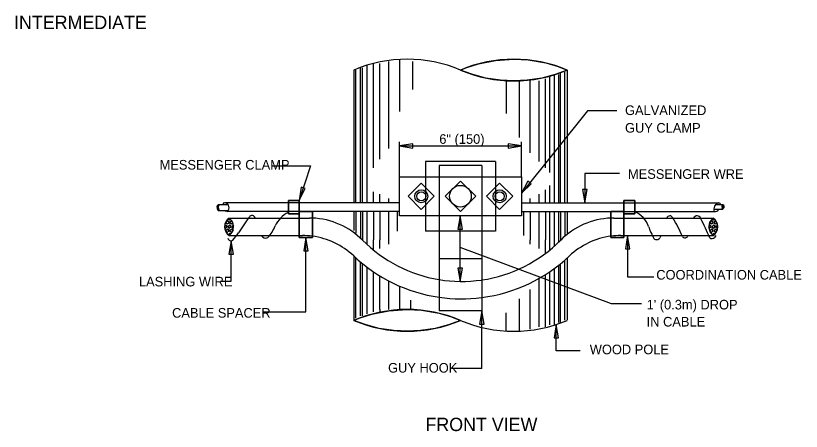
# Model space of a CAD drawing. Extents: x 1.2 to 16.3, y 0.2 to 9.9.
# Drawn here: x 7.58 to 14.94, y 6.05 to 9.94 of the extents above; entities that cross this region are included whole.
import ezdxf

# ---------------------------------------------------------------- set-up
doc = ezdxf.new("R2010")
doc.units = 0
for name, color, linetype in [('SD_P_Dimension Lines', 7, 'Continuous'), ('SD_P_Dimension Text', 7, 'Continuous'), ('SD_P_Prop Hidden Lines', 7, 'Continuous'), ('SD_P_Prop Object Lines', 7, 'Continuous'), ('SD_P_Shading', 7, 'Continuous'), ('SD_P_Subtitles', 7, 'Continuous')]:
    doc.layers.add(name, color=color, linetype=linetype)

msp = doc.modelspace()

# ---------------------------------------------------------------- linework, layer by layer
at = {"layer": 'SD_P_Dimension Lines'}
for p, q in [((12.933, 9.05), (12.314, 8.278)), ((13.209, 9.05), (12.933, 9.05)), ((11.172, 8.432), (11.172, 8.76)), ((11.297, 8.741), (11.172, 8.72)), ((11.172, 8.72), (12.314, 8.72)), ((11.172, 8.72), (11.297, 8.699)), ((11.297, 8.699), (11.297, 8.741)), ((12.314, 8.72), (12.189, 8.741)), ((12.189, 8.741), (12.189, 8.699)), ((12.189, 8.699), (12.314, 8.72)), ((12.314, 8.432), (12.314, 8.76)), ((9.974, 8.533), (10.338, 8.533)), ((10.338, 8.533), (10.233, 8.208)), ((13.235, 8.463), (12.909, 8.463)), ((12.909, 8.463), (12.909, 8.187)), ((10.249, 8.334), (10.233, 8.208)), ((10.233, 8.208), (10.289, 8.322)), ((10.289, 8.322), (10.249, 8.334)), ((12.374, 8.39), (12.314, 8.278)), ((12.314, 8.278), (12.407, 8.364)), ((12.407, 8.364), (12.374, 8.39)), ((12.888, 8.312), (12.909, 8.187)), ((12.93, 8.312), (12.888, 8.312)), ((12.909, 8.187), (12.93, 8.312)), ((11.741, 8.065), (11.72, 7.94)), ((11.762, 7.94), (11.741, 8.065)), ((11.741, 7.451), (11.741, 8.065)), ((11.72, 7.94), (11.762, 7.94)), ((13.31, 7.881), (13.289, 7.756)), ((13.31, 7.881), (13.31, 7.494)), ((13.331, 7.756), (13.31, 7.881)), ((9.595, 7.832), (9.574, 7.707)), ((9.616, 7.707), (9.595, 7.832)), ((9.595, 7.453), (9.595, 7.832)), ((10.295, 7.861), (10.274, 7.736)), ((10.295, 7.167), (10.295, 7.861)), ((10.316, 7.736), (10.295, 7.861)), ((10.274, 7.736), (10.316, 7.736)), ((13.158, 7.242), (11.741, 7.768)), ((13.289, 7.756), (13.331, 7.756)), ((9.574, 7.707), (9.616, 7.707)), ((11.72, 7.576), (11.741, 7.451)), ((11.762, 7.576), (11.72, 7.576)), ((11.741, 7.451), (11.762, 7.576)), ((9.495, 7.453), (9.595, 7.453)), ((13.31, 7.494), (13.554, 7.494)), ((13.441, 7.242), (13.158, 7.242)), ((9.888, 7.167), (10.295, 7.167)), ((11.943, 7.175), (11.922, 7.05)), ((11.943, 6.635), (11.943, 7.175)), ((11.964, 7.05), (11.943, 7.175)), ((11.922, 7.05), (11.964, 7.05)), ((12.641, 7.047), (12.62, 6.922)), ((12.641, 6.8), (12.641, 7.047)), ((12.662, 6.922), (12.641, 7.047)), ((12.62, 6.922), (12.662, 6.922)), ((12.865, 6.8), (12.641, 6.8)), ((11.943, 6.635), (11.66, 6.635))]:
    msp.add_line(p, q, dxfattribs=at)
at = {"layer": 'SD_P_Prop Hidden Lines'}
for p, q in [((11.416, 8.5752), (11.416, 7.9232)), ((12.07, 8.575), (11.416, 8.575)), ((12.07, 8.5752), (12.07, 7.9232)), ((11.5432, 8.4322), (11.5432, 8.0852)), ((11.9432, 8.4322), (11.9432, 8.0852)), ((10.2332, 8.1872), (10.1312, 8.1872)), ((13.275, 8.187), (13.377, 8.187)), ((10.2332, 8.1062), (10.1312, 8.1062)), ((13.275, 8.106), (13.377, 8.106)), ((10.233, 8.0448), (10.3277, 8.0448)), ((13.1798, 8.0448), (13.275, 8.0448)), ((10.233, 7.8808), (10.2617, 7.8808)), ((12.07, 7.923), (11.416, 7.923)), ((13.2457, 7.8808), (13.275, 7.8808))]:
    msp.add_line(p, q, dxfattribs=at)
for centre, radius, start, end in [((10.3277, 7.3448), 0.7, 87.78848, 90), ((13.1798, 7.3448), 0.7, 90, 92.19256), ((10.2617, 7.1808), 0.7, 82.25833, 90), ((13.2457, 7.1808), 0.7, 90, 97.61576), ((11.7537, 8.7596), 1.3088, 260.74501, 278.11572), ((11.7537, 8.7596), 1.4723, 261.78021, 277.31386)]:
    msp.add_arc(centre, radius, start, end, dxfattribs=at)
at = {"layer": 'SD_P_Prop Object Lines'}
for p, q in [((11.07, 9.513), (11.07, 8.697)), ((11.172, 9.534), (11.172, 9.044)), ((11.294, 9.513), (11.294, 9.248)), ((10.743, 9.432), (10.743, 8.187)), ((10.764, 8.187), (10.764, 9.432)), ((10.805, 8.187), (10.805, 9.452)), ((10.825, 8.187), (10.825, 9.452)), ((10.866, 9.473), (10.866, 8.391)), ((10.927, 8.514), (10.927, 9.493)), ((10.988, 8.595), (10.988, 9.493)), ((12.736, 9.434), (12.738, 9.43)), ((12.736, 9.43), (12.74, 9.432)), ((12.743, 9.432), (12.743, 8.187)), ((12.539, 8.514), (12.539, 9.35)), ((12.579, 9.371), (12.579, 8.473)), ((12.62, 9.391), (12.62, 8.187)), ((12.661, 9.391), (12.661, 8.187)), ((12.681, 8.187), (12.681, 9.411)), ((12.722, 8.187), (12.722, 9.411)), ((12.171, 9.33), (12.171, 9.024)), ((12.294, 9.33), (12.294, 8.799)), ((12.396, 8.657), (12.396, 9.33)), ((12.477, 9.33), (12.477, 8.575)), ((11.172, 9.044), (11.172, 9.044)), ((11.943, 8.536), (11.543, 8.536)), ((11.5432, 8.5358), (11.5432, 8.4318)), ((11.9432, 8.5358), (11.9432, 8.4318)), ((11.172, 8.432), (12.314, 8.432)), ((11.172, 8.065), (11.172, 8.432)), ((12.314, 8.432), (12.314, 8.065)), ((10.866, 8.391), (10.866, 8.187)), ((11.6, 8.249), (11.743, 8.391)), ((11.743, 8.391), (11.886, 8.249)), ((12.579, 8.351), (12.579, 8.187)), ((10.927, 8.187), (10.927, 8.289)), ((10.988, 8.187), (10.988, 8.269)), ((11.743, 8.106), (11.6, 8.249)), ((11.886, 8.249), (11.743, 8.106)), ((12.477, 8.269), (12.477, 8.187)), ((12.539, 8.187), (12.539, 8.31)), ((9.519, 8.179), (9.515, 8.173)), ((9.515, 8.173), (9.515, 8.171)), ((9.521, 8.183), (9.519, 8.179)), ((9.525, 8.185), (9.521, 8.183)), ((9.534, 8.187), (9.525, 8.185)), ((10.1312, 8.1872), (9.5342, 8.1872)), ((11.1722, 8.1872), (10.2332, 8.1872)), ((11.07, 8.228), (11.07, 8.187)), ((12.314, 8.187), (13.275, 8.187)), ((12.396, 8.187), (12.396, 8.228)), ((13.377, 8.187), (14.16, 8.187)), ((9.462, 8.157), (9.46, 8.153)), ((9.46, 8.153), (9.462, 8.144)), ((9.468, 8.165), (9.462, 8.157)), ((9.462, 8.157), (9.466, 8.163)), ((9.466, 8.163), (9.462, 8.153)), ((9.462, 8.157), (9.466, 8.161)), ((9.466, 8.159), (9.462, 8.157)), ((9.462, 8.149), (9.462, 8.157)), ((9.462, 8.153), (9.47, 8.157)), ((9.468, 8.142), (9.462, 8.149)), ((9.462, 8.144), (9.462, 8.138)), ((9.462, 8.138), (9.462, 8.132)), ((9.462, 8.132), (9.466, 8.126)), ((9.472, 8.165), (9.464, 8.153)), ((9.464, 8.151), (9.472, 8.157)), ((9.468, 8.155), (9.464, 8.151)), ((9.464, 8.153), (9.464, 8.134)), ((9.464, 8.134), (9.472, 8.12)), ((9.466, 8.161), (9.47, 8.165)), ((9.472, 8.163), (9.466, 8.155)), ((9.466, 8.155), (9.466, 8.159)), ((9.47, 8.157), (9.466, 8.149)), ((9.476, 8.155), (9.466, 8.149)), ((9.466, 8.149), (9.468, 8.155)), ((9.466, 8.149), (9.47, 8.142)), ((9.466, 8.14), (9.466, 8.144)), ((9.466, 8.144), (9.466, 8.134)), ((9.468, 8.136), (9.466, 8.14)), ((9.466, 8.134), (9.47, 8.126)), ((9.466, 8.126), (9.472, 8.116)), ((9.472, 8.167), (9.468, 8.165)), ((9.468, 8.159), (9.472, 8.163)), ((9.468, 8.153), (9.474, 8.161)), ((9.476, 8.161), (9.468, 8.159)), ((9.468, 8.153), (9.47, 8.159)), ((9.47, 8.159), (9.468, 8.153)), ((9.468, 8.153), (9.468, 8.157)), ((9.468, 8.157), (9.468, 8.153)), ((9.468, 8.153), (9.468, 8.153)), ((9.472, 8.151), (9.468, 8.147)), ((9.468, 8.147), (9.47, 8.144)), ((9.468, 8.14), (9.468, 8.144)), ((9.468, 8.144), (9.47, 8.132)), ((9.476, 8.13), (9.468, 8.142)), ((9.472, 8.132), (9.468, 8.14)), ((9.472, 8.122), (9.468, 8.136)), ((9.47, 8.165), (9.476, 8.165)), ((9.47, 8.153), (9.476, 8.161)), ((9.472, 8.157), (9.47, 8.153)), ((9.472, 8.151), (9.47, 8.14)), ((9.47, 8.14), (9.472, 8.151)), ((9.47, 8.142), (9.474, 8.134)), ((9.47, 8.132), (9.47, 8.128)), ((9.47, 8.128), (9.472, 8.122)), ((9.47, 8.126), (9.474, 8.126)), ((9.472, 8.167), (9.472, 8.167)), ((9.472, 8.167), (9.472, 8.167)), ((9.476, 8.165), (9.472, 8.159)), ((9.476, 8.163), (9.472, 8.157)), ((9.474, 8.161), (9.472, 8.163)), ((9.472, 8.163), (9.472, 8.138)), ((9.472, 8.159), (9.472, 8.153)), ((9.472, 8.153), (9.476, 8.159)), ((9.472, 8.138), (9.472, 8.151)), ((9.474, 8.126), (9.472, 8.132)), ((9.472, 8.12), (9.474, 8.126)), ((9.472, 8.116), (9.476, 8.116)), ((9.566, 8.169), (9.474, 8.167)), ((9.474, 8.167), (9.479, 8.163)), ((9.474, 8.134), (9.479, 8.132)), ((9.474, 8.126), (9.474, 8.132)), ((9.474, 8.132), (9.474, 8.118)), ((9.474, 8.118), (9.476, 8.13)), ((9.476, 8.118), (9.474, 8.116)), ((9.474, 8.116), (9.564, 8.116)), ((9.479, 8.163), (9.476, 8.155)), ((9.476, 8.159), (9.476, 8.163)), ((9.479, 8.124), (9.476, 8.118)), ((9.479, 8.132), (9.479, 8.124)), ((9.515, 8.171), (9.513, 8.169)), ((9.538, 8.112), (9.536, 8.116)), ((9.542, 8.11), (9.538, 8.112)), ((9.544, 8.108), (9.542, 8.11)), ((9.548, 8.108), (9.544, 8.108)), ((9.556, 8.108), (9.548, 8.108)), ((10.1312, 8.1062), (9.5542, 8.1062)), ((11.1722, 8.1062), (10.2332, 8.1062)), ((10.743, 8.106), (10.743, 7.928)), ((10.764, 8.106), (10.764, 7.903)), ((10.805, 8.106), (10.805, 7.858)), ((10.825, 8.106), (10.825, 7.837)), ((10.866, 8.106), (10.866, 7.841)), ((10.927, 8.106), (10.927, 7.841)), ((10.988, 8.106), (10.988, 7.841)), ((11.07, 8.106), (11.07, 7.841)), ((11.151, 8.106), (11.151, 7.922)), ((12.314, 8.106), (13.11, 8.106)), ((12.335, 8.106), (12.335, 7.881)), ((12.396, 8.106), (12.396, 7.841)), ((12.477, 8.106), (12.477, 7.841)), ((12.539, 8.106), (12.539, 7.841)), ((12.579, 8.106), (12.579, 7.744)), ((12.62, 8.106), (12.62, 7.779)), ((12.661, 8.106), (12.661, 7.817)), ((12.681, 8.106), (12.681, 7.836)), ((12.722, 8.106), (12.722, 7.879)), ((12.743, 8.106), (12.743, 7.903)), ((13.112, 8.106), (13.275, 8.106)), ((13.377, 8.106), (14.12, 8.106)), ((14.201, 8.126), (14.117, 8.126)), ((14.201, 8.167), (14.13, 8.167)), ((14.199, 8.167), (14.191, 8.155)), ((14.191, 8.155), (14.193, 8.149)), ((14.193, 8.149), (14.199, 8.142)), ((14.199, 8.142), (14.193, 8.134)), ((14.193, 8.134), (14.199, 8.126)), ((14.201, 8.167), (14.195, 8.155)), ((14.195, 8.155), (14.197, 8.144)), ((14.205, 8.165), (14.197, 8.153)), ((14.197, 8.153), (14.201, 8.144)), ((14.197, 8.144), (14.201, 8.14)), ((14.201, 8.14), (14.197, 8.132)), ((14.197, 8.132), (14.199, 8.13)), ((14.205, 8.161), (14.199, 8.151)), ((14.199, 8.151), (14.207, 8.149)), ((14.199, 8.126), (14.207, 8.138)), ((14.199, 8.13), (14.205, 8.138)), ((14.211, 8.161), (14.201, 8.167)), ((14.201, 8.134), (14.207, 8.147)), ((14.201, 8.144), (14.201, 8.134)), ((14.203, 8.142), (14.205, 8.155)), ((14.207, 8.149), (14.203, 8.142)), ((14.209, 8.161), (14.205, 8.165)), ((14.207, 8.147), (14.205, 8.161)), ((14.205, 8.138), (14.211, 8.149)), ((14.207, 8.138), (14.213, 8.144)), ((14.211, 8.149), (14.209, 8.161)), ((14.213, 8.155), (14.211, 8.161)), ((14.213, 8.144), (14.213, 8.155)), ((9.564, 8.034), (9.567, 8.038)), ((9.564, 8.034), (9.575, 8.034)), ((9.5742, 8.0448), (10.2332, 8.0448)), ((9.579, 8.025), (9.575, 8.034)), ((9.579, 8.025), (9.583, 8.034)), ((9.587, 8.034), (9.583, 8.034)), ((12.314, 8.065), (11.172, 8.065)), ((11.5432, 8.0848), (11.5432, 7.1748)), ((11.9432, 8.0848), (11.9432, 7.1748)), ((13.275, 8.0448), (14.1116, 8.0448)), ((14.101, 8.034), (14.104, 8.038)), ((14.101, 8.034), (14.112, 8.034)), ((14.116, 8.025), (14.112, 8.034)), ((14.116, 8.025), (14.12, 8.034)), ((14.124, 8.034), (14.12, 8.034)), ((9.54, 7.98), (9.534, 7.972)), ((9.54, 7.948), (9.534, 7.956)), ((9.54, 7.98), (9.544, 7.972)), ((9.54, 7.948), (9.544, 7.956)), ((9.544, 7.995), (9.55, 8.003)), ((9.544, 7.995), (9.554, 7.995)), ((9.554, 7.972), (9.544, 7.972)), ((9.554, 7.956), (9.544, 7.956)), ((9.545, 8.011), (9.554, 8.011)), ((9.545, 8.01), (9.55, 8.003)), ((9.554, 7.972), (9.55, 7.964)), ((9.554, 7.956), (9.55, 7.964)), ((9.558, 8.021), (9.554, 8.011)), ((9.558, 7.987), (9.554, 7.995)), ((9.558, 8.021), (9.564, 8.011)), ((9.558, 7.987), (9.564, 7.995)), ((9.575, 8.011), (9.564, 8.011)), ((9.575, 7.995), (9.564, 7.995)), ((9.564, 7.972), (9.575, 7.972)), ((9.564, 7.972), (9.569, 7.964)), ((9.564, 7.956), (9.569, 7.964)), ((9.564, 7.956), (9.575, 7.956)), ((9.575, 8.011), (9.569, 8.003)), ((9.575, 7.995), (9.569, 8.003)), ((9.579, 7.98), (9.575, 7.972)), ((9.579, 7.948), (9.575, 7.956)), ((9.579, 7.98), (9.583, 7.972)), ((9.579, 7.948), (9.583, 7.956)), ((9.583, 8.011), (9.593, 8.011)), ((9.583, 8.011), (9.589, 8.003)), ((9.583, 7.995), (9.589, 8.003)), ((9.583, 7.995), (9.593, 7.995)), ((9.593, 7.972), (9.583, 7.972)), ((9.593, 7.956), (9.583, 7.956)), ((9.593, 7.972), (9.589, 7.964)), ((9.593, 7.956), (9.589, 7.964)), ((9.599, 8.021), (9.593, 8.011)), ((9.599, 7.987), (9.593, 7.995)), ((9.599, 7.987), (9.603, 7.995)), ((9.6, 8.019), (9.603, 8.011)), ((9.605, 8.011), (9.603, 8.011)), ((9.612, 7.995), (9.603, 7.995)), ((9.603, 7.972), (9.613, 7.972)), ((9.603, 7.972), (9.607, 7.964)), ((9.603, 7.956), (9.607, 7.964)), ((9.603, 7.956), (9.613, 7.956)), ((9.608, 8.005), (9.607, 8.003)), ((9.611, 7.998), (9.607, 8.003)), ((9.616, 7.978), (9.613, 7.972)), ((9.617, 7.949), (9.613, 7.956)), ((14.077, 7.98), (14.071, 7.972)), ((14.077, 7.948), (14.071, 7.956)), ((14.077, 7.98), (14.081, 7.972)), ((14.077, 7.948), (14.081, 7.956)), ((14.081, 7.995), (14.087, 8.003)), ((14.081, 7.995), (14.091, 7.995)), ((14.091, 7.972), (14.081, 7.972)), ((14.091, 7.956), (14.081, 7.956)), ((14.082, 8.011), (14.091, 8.011)), ((14.082, 8.01), (14.087, 8.003)), ((14.091, 7.972), (14.087, 7.964)), ((14.091, 7.956), (14.087, 7.964)), ((14.095, 8.021), (14.091, 8.011)), ((14.095, 7.987), (14.091, 7.995)), ((14.095, 8.021), (14.101, 8.011)), ((14.095, 7.987), (14.101, 7.995)), ((14.112, 8.011), (14.101, 8.011)), ((14.112, 7.995), (14.101, 7.995)), ((14.101, 7.972), (14.112, 7.972)), ((14.101, 7.972), (14.106, 7.964)), ((14.101, 7.956), (14.106, 7.964)), ((14.101, 7.956), (14.112, 7.956)), ((14.112, 8.011), (14.106, 8.003)), ((14.112, 7.995), (14.106, 8.003)), ((14.116, 7.98), (14.112, 7.972)), ((14.116, 7.948), (14.112, 7.956)), ((14.116, 7.98), (14.12, 7.972)), ((14.116, 7.948), (14.12, 7.956)), ((14.12, 8.011), (14.13, 8.011)), ((14.12, 8.011), (14.126, 8.003)), ((14.12, 7.995), (14.126, 8.003)), ((14.12, 7.995), (14.13, 7.995)), ((14.13, 7.972), (14.12, 7.972)), ((14.13, 7.956), (14.12, 7.956)), ((14.13, 7.972), (14.126, 7.964)), ((14.13, 7.956), (14.126, 7.964)), ((14.136, 8.021), (14.13, 8.011)), ((14.136, 7.987), (14.13, 7.995)), ((14.136, 7.987), (14.14, 7.995)), ((14.137, 8.019), (14.14, 8.011)), ((14.142, 8.011), (14.14, 8.011)), ((14.149, 7.995), (14.14, 7.995)), ((14.14, 7.972), (14.15, 7.972)), ((14.14, 7.972), (14.144, 7.964)), ((14.14, 7.956), (14.144, 7.964)), ((14.14, 7.956), (14.15, 7.956)), ((14.145, 8.005), (14.144, 8.003)), ((14.148, 7.998), (14.144, 8.003)), ((14.153, 7.978), (14.15, 7.972)), ((14.154, 7.949), (14.15, 7.956)), ((9.544, 7.934), (9.554, 7.934)), ((9.544, 7.934), (9.55, 7.925)), ((9.545, 7.918), (9.55, 7.925)), ((9.545, 7.917), (9.554, 7.917)), ((9.558, 7.942), (9.554, 7.934)), ((9.558, 7.907), (9.554, 7.917)), ((9.558, 7.942), (9.564, 7.934)), ((9.558, 7.907), (9.564, 7.917)), ((9.575, 7.934), (9.564, 7.934)), ((9.575, 7.917), (9.564, 7.917)), ((9.564, 7.895), (9.575, 7.895)), ((9.564, 7.895), (9.569, 7.887)), ((9.575, 7.934), (9.569, 7.925)), ((9.575, 7.917), (9.569, 7.925)), ((9.569, 7.885), (9.569, 7.887)), ((9.5742, 7.8808), (10.233, 7.8808)), ((9.579, 7.903), (9.575, 7.895)), ((9.579, 7.903), (9.583, 7.895)), ((9.583, 7.934), (9.593, 7.934)), ((9.583, 7.934), (9.589, 7.925)), ((9.583, 7.917), (9.589, 7.925)), ((9.583, 7.917), (9.593, 7.917)), ((9.591, 7.895), (9.583, 7.895)), ((9.599, 7.942), (9.593, 7.934)), ((9.599, 7.907), (9.593, 7.917)), ((9.599, 7.942), (9.603, 7.934)), ((9.599, 7.907), (9.603, 7.917)), ((9.613, 7.934), (9.603, 7.934)), ((9.606, 7.917), (9.603, 7.917)), ((9.613, 7.934), (9.607, 7.925)), ((9.609, 7.922), (9.607, 7.925)), ((13.275, 7.8808), (14.1116, 7.8808)), ((14.081, 7.934), (14.091, 7.934)), ((14.081, 7.934), (14.087, 7.925)), ((14.082, 7.918), (14.087, 7.925)), ((14.082, 7.917), (14.091, 7.917)), ((14.095, 7.942), (14.091, 7.934)), ((14.095, 7.907), (14.091, 7.917)), ((14.095, 7.942), (14.101, 7.934)), ((14.095, 7.907), (14.101, 7.917)), ((14.112, 7.934), (14.101, 7.934)), ((14.112, 7.917), (14.101, 7.917)), ((14.101, 7.895), (14.112, 7.895)), ((14.101, 7.895), (14.106, 7.887)), ((14.112, 7.934), (14.106, 7.925)), ((14.112, 7.917), (14.106, 7.925)), ((14.106, 7.885), (14.106, 7.887)), ((14.116, 7.903), (14.112, 7.895)), ((14.116, 7.903), (14.12, 7.895)), ((14.12, 7.934), (14.13, 7.934)), ((14.12, 7.934), (14.126, 7.925)), ((14.12, 7.917), (14.126, 7.925)), ((14.12, 7.917), (14.13, 7.917)), ((14.128, 7.895), (14.12, 7.895)), ((14.136, 7.942), (14.13, 7.934)), ((14.136, 7.907), (14.13, 7.917)), ((14.136, 7.942), (14.14, 7.934)), ((14.136, 7.907), (14.14, 7.917)), ((14.15, 7.934), (14.14, 7.934)), ((14.143, 7.917), (14.14, 7.917)), ((14.15, 7.934), (14.144, 7.925)), ((14.146, 7.922), (14.144, 7.925)), ((10.866, 7.841), (10.866, 7.798)), ((10.927, 7.745), (10.927, 7.841)), ((10.988, 7.759), (10.988, 7.841)), ((11.07, 7.841), (11.07, 7.8)), ((12.396, 7.8), (12.396, 7.841)), ((12.477, 7.841), (12.477, 7.759)), ((12.539, 7.718), (12.539, 7.841)), ((10.743, 7.689), (10.743, 7.086)), ((10.764, 7.106), (10.764, 7.67)), ((11.9432, 7.6622), (11.5432, 7.6622)), ((12.743, 7.67), (12.743, 7.086)), ((10.805, 7.127), (10.805, 7.634)), ((10.825, 7.127), (10.825, 7.617)), ((10.866, 7.585), (10.866, 7.147)), ((12.661, 7.6), (12.661, 7.065)), ((12.681, 7.065), (12.681, 7.616)), ((12.722, 7.086), (12.722, 7.651)), ((10.927, 7.167), (10.927, 7.541)), ((12.539, 7.025), (12.539, 7.515)), ((12.579, 7.541), (12.579, 7.045)), ((12.62, 7.57), (12.62, 7.045)), ((10.988, 7.188), (10.988, 7.502)), ((11.07, 7.456), (11.07, 7.188)), ((12.477, 7.478), (12.477, 7.025)), ((11.172, 7.407), (11.172, 7.188)), ((12.396, 7.004), (12.396, 7.374)), ((12.294, 7.289), (12.294, 6.984)), ((11.274, 7.276), (11.274, 7.188)), ((10.988, 7.188), (10.988, 7.167)), ((11.943, 7.175), (11.543, 7.175)), ((12.171, 6.984), (12.171, 7.156))]:
    msp.add_line(p, q, dxfattribs=at)
for points in [[(11.253, 8.249), (11.376, 8.371), (11.498, 8.249), (11.376, 8.126)], [(11.988, 8.249), (12.11, 8.371), (12.233, 8.249), (12.11, 8.126)], [(10.131, 8.208), (10.233, 8.208), (10.233, 8.085), (10.131, 8.085)], [(13.275, 8.208), (13.377, 8.208), (13.377, 8.085), (13.275, 8.085)], [(10.233, 8.106), (10.356, 8.106), (10.356, 7.861), (10.233, 7.861)], [(13.153, 8.106), (13.275, 8.106), (13.275, 7.861), (13.153, 7.861)]]:
    msp.add_lwpolyline(points, close=True, dxfattribs=at)
for centre, radius in [((11.743, 8.2492), 0.1011), ((11.3763, 8.2484), 0.0612), ((11.3763, 8.2484), 0.0412), ((12.1107, 8.2484), 0.0612), ((12.1107, 8.2484), 0.0412)]:
    msp.add_circle(centre, radius, dxfattribs=at)
for centre, radius, start, end in [((11.2437, 8.2586), 1.275, 66.92178, 113.07822), ((12.2433, 8.2586), 1.275, 66.92178, 113.07822), ((12.2433, 10.6046), 1.275, 246.92178, 293.07822), ((9.5308, 8.143), 0.0443, 302.47119, 85.60129), ((14.1813, 8.126), 0.0645, 108.43495, 198.43495), ((14.1658, 8.1701), 0.0158, 347.99442, 108.03115), ((13.283, 7.892), 0.2335, 18.66011, 66.26112), ((14.1289, 8.1482), 0.0435, 258.35286, 326.14519), ((9.6357, 7.9628), 0.1025, 126.8699, 233.1301), ((9.5178, 7.9628), 0.0995, 304.50852, 55.49148), ((33.6402, -8.4078), 29.0008, 145.41322, 145.76983), ((9.7891, 8.0382), 0.0294, 12.25017, 145.97878), ((10.2455, 7.8631), 0.2613, 116.25824, 155.62014), ((10.3277, 7.3448), 0.7, 44.77446, 87.66748), ((13.1798, 7.3448), 0.7, 92.19256, 135.22554), ((13.7055, 8.0368), 0.0288, 19.22383, 165.01837), ((12.7624, 7.4341), 1.1473, 22.48687, 32.24955), ((13.9608, 8.0305), 0.0351, 19.59373, 156.82646), ((11.1544, 6.6054), 3.1823, 23.19266, 26.84113), ((14.1731, 7.9628), 0.1025, 126.8699, 233.1301), ((14.0553, 7.9628), 0.0995, 304.50852, 55.49148), ((9.6826, 8.0986), 0.349, 317.05679, 338.55174), ((15.198, 8.6544), 1.8281, 202.09639, 206.01831), ((9.111, 8.2726), 0.6625, 318.81645, 326.37284), ((9.9184, 7.9037), 0.0472, 208.41266, 294.71744), ((13.6562, 7.8413), 0.048, 128.08878, 156.16126), ((13.8476, 7.8879), 0.0293, 210.78783, 342.37606), ((14.1511, 7.8537), 0.0282, 116.19421, 161.43394), ((9.5934, 7.8638), 0.0319, 196.53098, 300.72778), ((10.2617, 7.1808), 0.7, 46.61956, 82.25833), ((11.7537, 8.7596), 1.3088, 224.77446, 260.67076), ((11.7537, 8.7596), 1.3088, 278.32491, 315.22554), ((13.2457, 7.1808), 0.7, 97.61576, 133.38044), ((13.5806, 7.8789), 0.0366, 226.15248, 330.10772), ((14.0996, 7.8869), 0.0346, 234.59313, 315.79572), ((11.7537, 8.7596), 1.4723, 226.61956, 261.73575), ((11.7537, 8.7596), 1.4723, 277.39505, 313.38044), ((11.2437, 5.9126), 1.275, 66.92178, 113.07822), ((11.2437, 8.2586), 1.275, 246.92178, 293.07822), ((12.2433, 8.2586), 1.275, 246.92178, 293.07822)]:
    msp.add_arc(centre, radius, start, end, dxfattribs=at)
at = {"layer": 'SD_P_Shading'}
for points in [[(11.7435, 9.4316), (11.7938, 9.4518), (11.9118, 9.4898), (12.0727, 9.5222), (12.2433, 9.5337), (12.3774, 9.5266), (12.5419, 9.4982), (12.6603, 9.4636), (12.7431, 9.4316), (12.6295, 9.3895), (12.5054, 9.3568), (12.367, 9.3356), (12.2433, 9.3296), (12.1172, 9.3359), (11.9822, 9.3566), (11.8498, 9.3918)], [(10.131, 8.208), (10.131, 8.085), (10.233, 8.085), (10.233, 7.861), (10.356, 7.861), (10.356, 8.106), (10.233, 8.106), (10.233, 8.208)], [(13.275, 8.208), (13.275, 8.106), (13.153, 8.106), (13.153, 7.861), (13.275, 7.861), (13.275, 8.085), (13.377, 8.085), (13.377, 8.208)], [(10.7439, 7.0856), (10.7942, 7.1058), (10.9122, 7.1438), (11.0731, 7.1762), (11.2437, 7.1877), (11.3778, 7.1806), (11.5423, 7.1522), (11.6607, 7.1176), (11.7435, 7.0856), (11.6299, 7.0435), (11.5058, 7.0108), (11.3674, 6.9896), (11.2437, 6.9836), (11.1176, 6.9899), (10.9826, 7.0106), (10.8502, 7.0458)]]:
    msp.add_lwpolyline(points, close=True, dxfattribs=at)

# ---------------------------------------------------------------- texts
at = {"layer": 'SD_P_Dimension Text'}
for s, height, p in [('GALVANIZED', 0.09, (13.2851, 9.0099)), ('GUY CLAMP', 0.09, (13.2851, 8.8451)), ('6" (150)', 0.09, (11.5449, 8.7401)), ('MESSENGER CLAMP', 0.09, (8.9239, 8.499)), ('MESSENGER WRE', 0.09, (13.313, 8.4121)), ('COORDINATION CABLE', 0.09, (13.5781, 7.4678)), ('LASHING WIRE', 0.09, (8.73, 7.4039)), ("1' (0.3m) DROP", 0.089998, (13.4878, 7.188)), ('CABLE SPACER', 0.09, (9.041, 7.1109)), ('IN CABLE', 0.09, (13.4878, 7.0279)), ('WOOD POLE', 0.09, (12.955, 6.768)), ('GUY HOOK', 0.09, (11.0649, 6.5961))]:
    msp.add_text(s, height=height, dxfattribs=at).set_placement(p)
at = {"layer": 'SD_P_Subtitles'}
for s, height, p in [('INTERMEDIATE', 0.124996, (7.56, 9.8159)), ('FRONT VIEW', 0.125, (11.415, 6.0479))]:
    msp.add_text(s, height=height, dxfattribs=at).set_placement(p)

doc.saveas('drawing.dxf')
